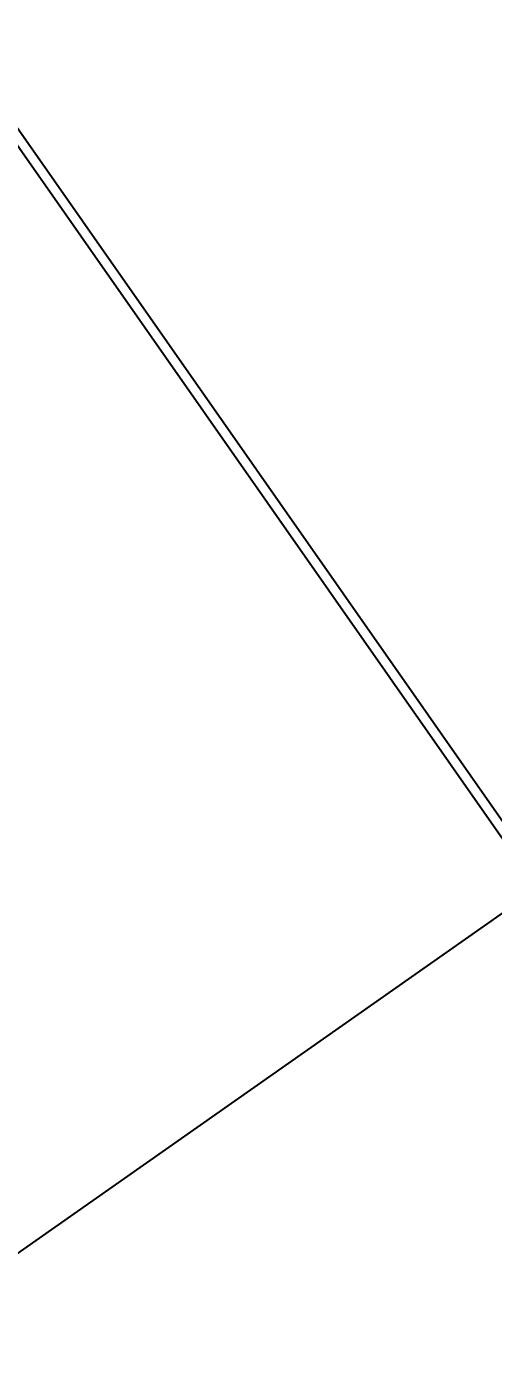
# Model space of a CAD drawing. Header units: millimetres. Extents: x 152904052 to 153933663, y 538271515 to 539240469.
# Drawn here: x 153453495 to 153454798, y 538568327 to 538572046 of the extents above; entities that cross this region are included whole.
import ezdxf
from ezdxf.enums import TextEntityAlignment as Align

# ---------------------------------------------------------------- set-up
doc = ezdxf.new("R2010")
doc.units = ezdxf.units.MM
doc.layers.add('POWR', color=5, linetype='Continuous')
doc.layers.add('TEXT', color=7, linetype='Continuous')
doc.styles.get("Standard").update_dxf_attribs({"font": 'GulimChe.ttf'})

msp = doc.modelspace()

# ---------------------------------------------------------------- linework, layer by layer
at = {"layer": 'POWR', "color": 7}
msp.add_lwpolyline([(153469780.4, 538584074.6), (153471663.2, 538581385.6), (153446937.2, 538564042.2), (153445040.3, 538566751.3), (153469780.4, 538584074.6)], dxfattribs=at)
for points in [[(153455588.3, 538573917.4), (153457309, 538571459.9), (153454851.5, 538569739.2), (153453130.8, 538572196.6)], [(153457269.3, 538571466.9), (153455581.3, 538573877.7), (153453170.5, 538572189.6), (153454858.5, 538569778.9)]]:
    msp.add_lwpolyline(points, close=True, dxfattribs=at)

# ---------------------------------------------------------------- texts
at = {"layer": 'TEXT'}
msp.add_text('전기실#CD', height=4550, rotation=34.9999, dxfattribs=at).set_placement((153466474.5, 538561025.3), align=Align.CENTER)

doc.saveas('drawing.dxf')
